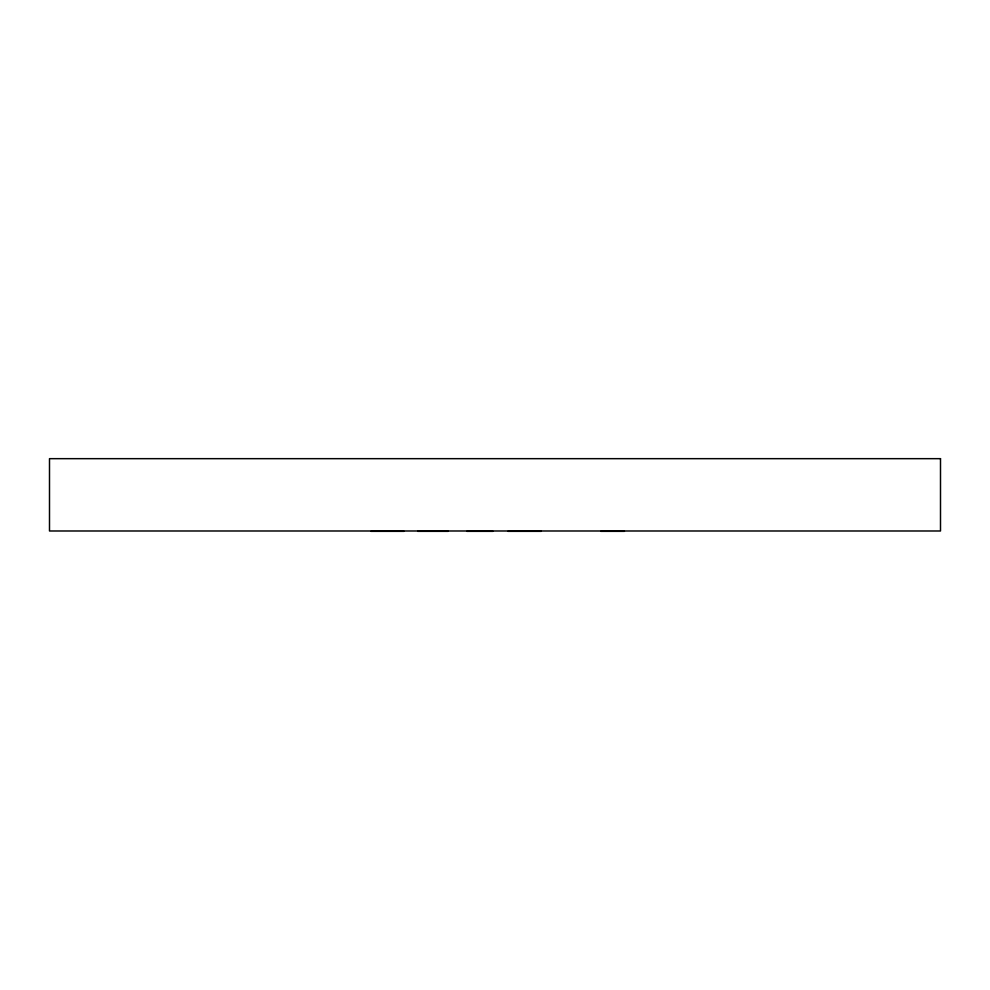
<?xml version="1.0" encoding="UTF-8"?>
<svg xmlns="http://www.w3.org/2000/svg" width="990" height="990" viewBox="0 0 990 990"><rect width="100%" height="100%" fill="white"/><g stroke="black" fill="none" stroke-linecap="round" stroke-linejoin="round"><path stroke-width="1.49" d="M371.027 531.333L403.97 531.333M417.743 531.333L448.173 531.333M466.946 531.333L492.933 531.333M507.994 531.333L541.221 531.333M600.893 531.333L624.43 531.333M940.5 458.667L49.5 458.667L49.5 530.986L940.5 530.986L940.5 458.667"/></g></svg>
